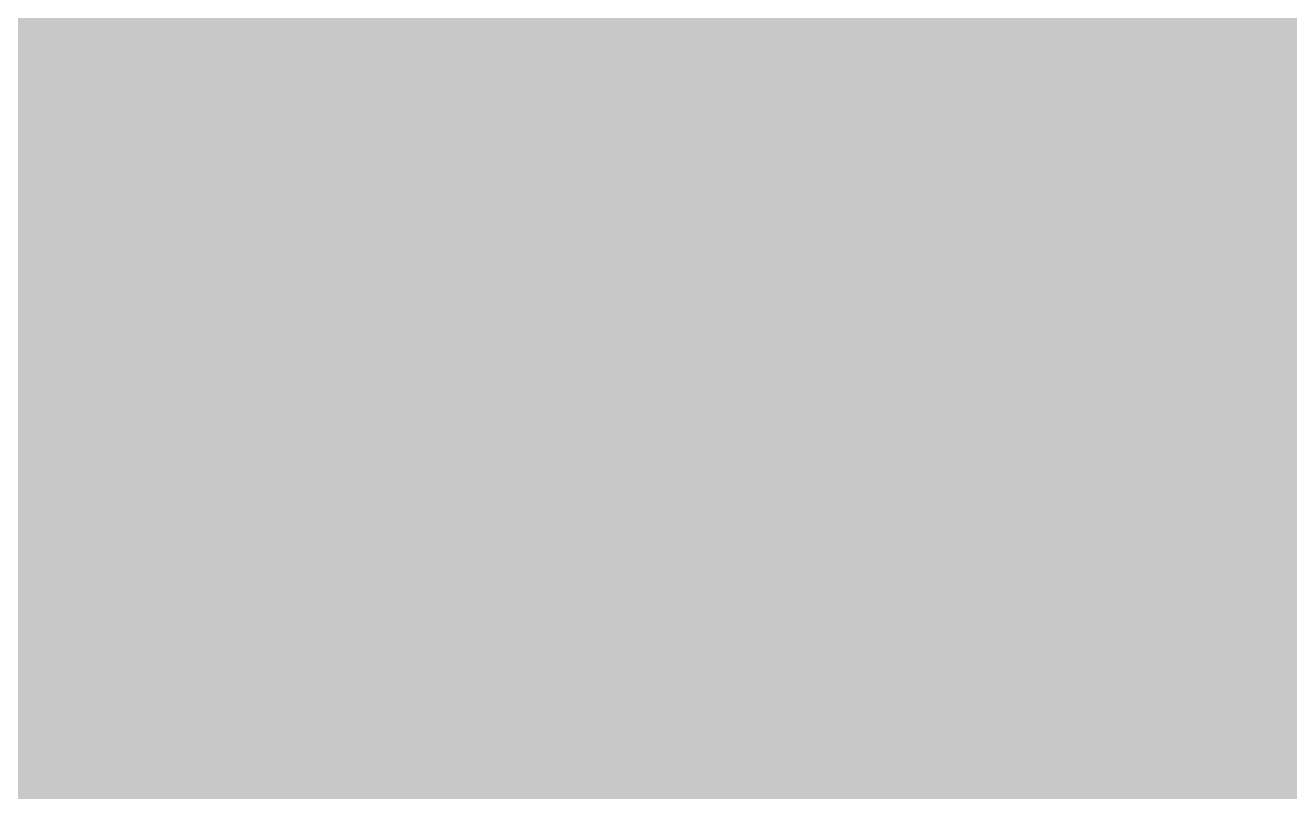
# Model space of a CAD drawing. Header units: millimetres. Extents: x -17017 to 628417, y -109036 to 199237.
# Drawn here: x 323421.131 to 323421.657, y -81532.177 to -81531.858 of the extents above; entities that cross this region are included whole.
import ezdxf

# ---------------------------------------------------------------- set-up
doc = ezdxf.new("R2010")
doc.units = ezdxf.units.MM
doc.layers.add('A-GLAZ-____-OTLN', color=7, linetype='Continuous', lineweight=9)

# ---------------------------------------------------------------- blocks, each defined once
blk = doc.blocks.new('AR_Отверстие прямоугольное _в стене__БезПР - AR_Отверстие прямоугольное _в стене__БезПР-36788922-АР1_План отверстий 3 этажа в осях 1-64_А-ГГ')
at = {"layer": 'A-GLAZ-____-OTLN'}
blk.add_hatch(color=256, dxfattribs=at).paths.add_polyline_path([(300, -50), (300, 50), (-300, 50), (-300, -50)], flags=0)

msp = doc.modelspace()

# ---------------------------------------------------------------- block references
at = {"layer": 'A-GLAZ-____-OTLN'}
msp.add_blockref('AR_Отверстие прямоугольное _в стене__БезПР - AR_Отверстие прямоугольное _в стене__БезПР-36788922-АР1_План отверстий 3 этажа в осях 1-64_А-ГГ', (323720.70744, -81482.41416), dxfattribs=at)

doc.saveas('drawing.dxf')
